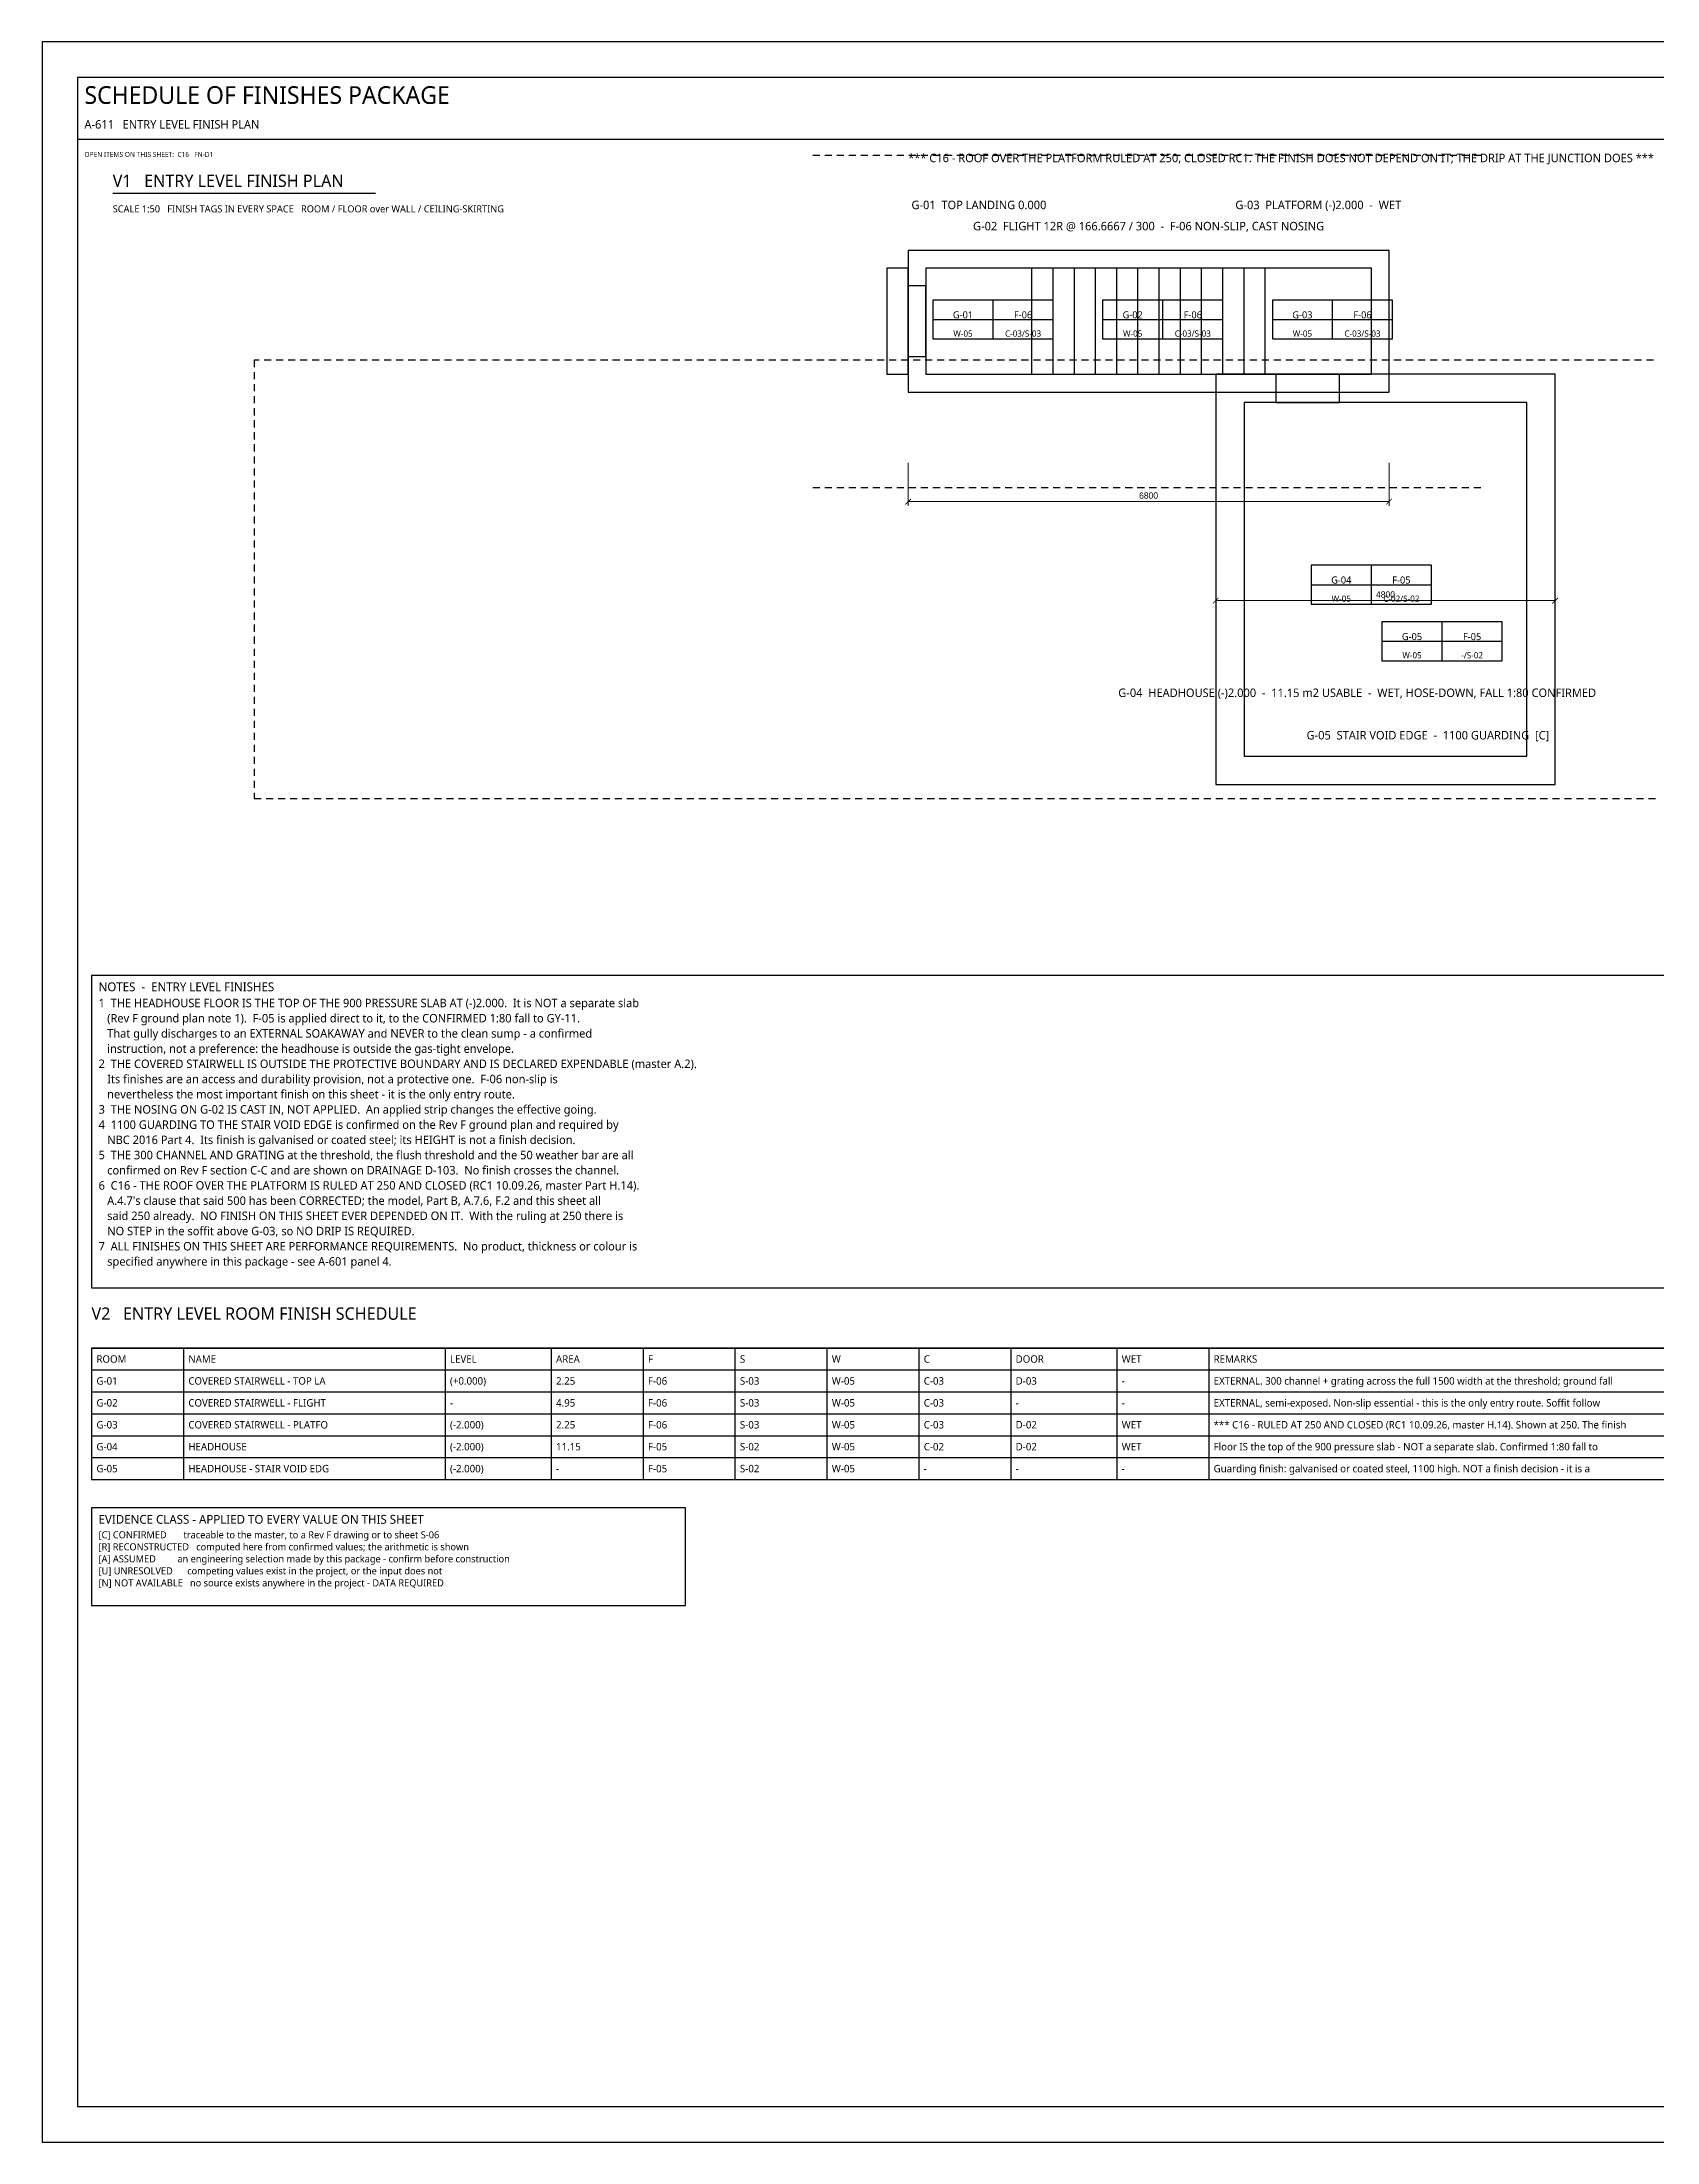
# Model space of a CAD drawing. Header units: millimetres. Extents: x 0 to 841, y 0 to 594.
# Drawn here: x 0 to 457, y 0 to 594 of the extents above; entities that cross this region are included whole.
import ezdxf
from ezdxf.enums import TextEntityAlignment as Align

# ---------------------------------------------------------------- set-up
doc = ezdxf.new("R2010")
doc.units = ezdxf.units.MM
for name, color, linetype in [('A-FIN-CEIL', 5, 'Continuous'), ('A-FIN-FLOOR', 4, 'Continuous'), ('A-FIN-TAG', 7, 'Continuous'), ('A-FIN-WALL', 3, 'Continuous'), ('A-FIN-WET', 30, 'Continuous'), ('M-ARCH', 8, 'Continuous'), ('M-ARCH-HIDDEN', 8, 'Continuous'), ('M-EXISTING', 8, 'Continuous'), ('M-FLAG', 1, 'Continuous'), ('M-STRUCT', 7, 'Continuous'), ('M-TABLE', 7, 'Continuous'), ('M-TEXT', 7, 'Continuous'), ('M-TITLE', 7, 'Continuous'), ('P-DRAIN-STORM', 5, 'Continuous'), ('S-DIM', 4, 'Continuous'), ('S-NOTE', 7, 'Continuous'), ('S-TEXT', 7, 'Continuous'), ('S-TITLE', 7, 'Continuous')]:
    doc.layers.add(name, color=color, linetype=linetype)
doc.styles.add('OpenSans', font='OpenSans-Regular.ttf')
doc.dimstyles.new('SC-DIM', dxfattribs={"dimtxt": 1.8, "dimasz": 1.6, "dimexe": 1.2, "dimexo": 1, "dimgap": 0.8, "dimtad": 1, "dimdec": 0, "dimblk": 'ARCHTICK', "dimcen": 2.5, "dimclrd": 4, "dimclre": 4, "dimclrt": 4, "dimazin": 3, "dimtfac": 1, "dimtmove": 0, "dimatfit": 3, "dimlwd": 13, "dimlwe": 13})

# ---------------------------------------------------------------- blocks, each defined once
blk = doc.blocks.new('_ARCHTICK')
at = {"color": 0, "linetype": 'BYBLOCK', "const_width": 0.15}
blk.add_lwpolyline([(-0.5, -0.5), (0.5, 0.5)], dxfattribs=at)

msp = doc.modelspace()

# ---------------------------------------------------------------- linework, layer by layer
at = {"layer": 'A-FIN-TAG'}
for p, q in [((269, 510), (269, 521)), ((317, 510), (317, 521)), ((365, 510), (365, 521)), ((252, 515.5), (286, 515.5)), ((300, 515.5), (334, 515.5)), ((348, 515.5), (382, 515.5)), ((376, 435), (376, 446)), ((359, 440.5), (393, 440.5)), ((396, 419), (396, 430)), ((379, 424.5), (413, 424.5))]:
    msp.add_line(p, q, dxfattribs=at)
for points in [[(252, 510), (286, 510), (286, 521), (252, 521)], [(300, 510), (334, 510), (334, 521), (300, 521)], [(348, 510), (382, 510), (382, 521), (348, 521)], [(359, 435), (393, 435), (393, 446), (359, 446)], [(379, 419), (413, 419), (413, 430), (379, 430)]]:
    msp.add_lwpolyline(points, close=True, dxfattribs=at)
at = {"layer": 'M-ARCH'}
for p, q in [((280, 500), (280, 530)), ((286, 500), (286, 530)), ((292, 500), (292, 530)), ((298, 500), (298, 530)), ((304, 500), (304, 530)), ((310, 500), (310, 530)), ((316, 500), (316, 530)), ((322, 500), (322, 530)), ((328, 500), (328, 530)), ((334, 500), (334, 530)), ((340, 500), (340, 530)), ((346, 500), (346, 530))]:
    msp.add_line(p, q, dxfattribs=at)
at = {"layer": 'M-ARCH-HIDDEN'}
for p, q in [((61.4, 504), (60, 504)), ((60, 504), (60, 502)), ((60, 500.6), (60, 498.6)), ((64.8, 504), (62.8, 504)), ((68.2, 504), (66.2, 504)), ((71.6, 504), (69.6, 504)), ((75, 504), (73, 504)), ((78.4, 504), (76.4, 504)), ((81.8, 504), (79.8, 504)), ((85.2, 504), (83.2, 504)), ((88.6, 504), (86.6, 504)), ((92, 504), (90, 504)), ((95.4, 504), (93.4, 504)), ((98.8, 504), (96.8, 504)), ((102.2, 504), (100.2, 504)), ((105.6, 504), (103.6, 504)), ((109, 504), (107, 504)), ((112.4, 504), (110.4, 504)), ((115.8, 504), (113.8, 504)), ((119.2, 504), (117.2, 504)), ((122.6, 504), (120.6, 504)), ((126, 504), (124, 504)), ((129.4, 504), (127.4, 504)), ((132.8, 504), (130.8, 504)), ((136.2, 504), (134.2, 504)), ((139.6, 504), (137.6, 504)), ((143, 504), (141, 504)), ((146.4, 504), (144.4, 504)), ((149.8, 504), (147.8, 504)), ((153.2, 504), (151.2, 504)), ((156.6, 504), (154.6, 504)), ((160, 504), (158, 504)), ((163.4, 504), (161.4, 504)), ((166.8, 504), (164.8, 504)), ((170.2, 504), (168.2, 504)), ((173.6, 504), (171.6, 504)), ((177, 504), (175, 504)), ((180.4, 504), (178.4, 504)), ((183.8, 504), (181.8, 504)), ((187.2, 504), (185.2, 504)), ((190.6, 504), (188.6, 504)), ((194, 504), (192, 504)), ((197.4, 504), (195.4, 504)), ((200.8, 504), (198.8, 504)), ((204.2, 504), (202.2, 504)), ((207.6, 504), (205.6, 504)), ((211, 504), (209, 504)), ((214.4, 504), (212.4, 504)), ((217.8, 504), (215.8, 504)), ((221.2, 504), (219.2, 504)), ((224.6, 504), (222.6, 504)), ((228, 504), (226, 504)), ((231.4, 504), (229.4, 504)), ((234.8, 504), (232.8, 504)), ((238.2, 504), (236.2, 504)), ((241.6, 504), (239.6, 504)), ((245, 504), (243, 504)), ((248.4, 504), (246.4, 504)), ((251.8, 504), (249.8, 504)), ((255.2, 504), (253.2, 504)), ((258.6, 504), (256.6, 504)), ((262, 504), (260, 504)), ((265.4, 504), (263.4, 504)), ((268.8, 504), (266.8, 504)), ((272.2, 504), (270.2, 504)), ((275.6, 504), (273.6, 504)), ((279, 504), (277, 504)), ((282.4, 504), (280.4, 504)), ((285.8, 504), (283.8, 504)), ((289.2, 504), (287.2, 504)), ((292.6, 504), (290.6, 504)), ((296, 504), (294, 504)), ((299.4, 504), (297.4, 504)), ((302.8, 504), (300.8, 504)), ((306.2, 504), (304.2, 504)), ((309.6, 504), (307.6, 504)), ((313, 504), (311, 504)), ((316.4, 504), (314.4, 504)), ((319.8, 504), (317.8, 504)), ((323.2, 504), (321.2, 504)), ((326.6, 504), (324.6, 504)), ((330, 504), (328, 504)), ((333.4, 504), (331.4, 504)), ((336.8, 504), (334.8, 504)), ((340.2, 504), (338.2, 504)), ((343.6, 504), (341.6, 504)), ((347, 504), (345, 504)), ((350.4, 504), (348.4, 504)), ((353.8, 504), (351.8, 504)), ((357.2, 504), (355.2, 504)), ((360.6, 504), (358.6, 504)), ((364, 504), (362, 504)), ((367.4, 504), (365.4, 504)), ((370.8, 504), (368.8, 504)), ((374.2, 504), (372.2, 504)), ((377.6, 504), (375.6, 504)), ((381, 504), (379, 504)), ((384.4, 504), (382.4, 504)), ((387.8, 504), (385.8, 504)), ((391.2, 504), (389.2, 504)), ((394.6, 504), (392.6, 504)), ((398, 504), (396, 504)), ((401.4, 504), (399.4, 504)), ((404.8, 504), (402.8, 504)), ((408.2, 504), (406.2, 504)), ((411.6, 504), (409.6, 504)), ((415, 504), (413, 504)), ((418.4, 504), (416.4, 504)), ((421.8, 504), (419.8, 504)), ((425.2, 504), (423.2, 504)), ((428.6, 504), (426.6, 504)), ((432, 504), (430, 504)), ((435.4, 504), (433.4, 504)), ((438.8, 504), (436.8, 504)), ((442.2, 504), (440.2, 504)), ((445.6, 504), (443.6, 504)), ((449, 504), (447, 504)), ((452.4, 504), (450.4, 504)), ((455.8, 504), (453.8, 504)), ((60, 497.2), (60, 495.2)), ((60, 493.8), (60, 491.8)), ((60, 490.4), (60, 488.4)), ((60, 487), (60, 485)), ((60, 483.6), (60, 481.6)), ((60, 480.2), (60, 478.2)), ((60, 476.8), (60, 474.8)), ((60, 473.4), (60, 471.4)), ((60, 470), (60, 468)), ((60, 466.6), (60, 464.6)), ((60, 463.2), (60, 461.2)), ((60, 459.8), (60, 457.8)), ((60, 456.4), (60, 454.4)), ((60, 453), (60, 451)), ((60, 449.6), (60, 447.6)), ((60, 446.2), (60, 444.2)), ((60, 442.8), (60, 440.8)), ((60, 439.4), (60, 437.4)), ((60, 436), (60, 434)), ((60, 432.6), (60, 430.6)), ((60, 429.2), (60, 427.2)), ((60, 425.8), (60, 423.8)), ((60, 422.4), (60, 420.4)), ((60, 419), (60, 417)), ((60, 415.6), (60, 413.6)), ((60, 412.2), (60, 410.2)), ((60, 408.8), (60, 406.8)), ((60, 405.4), (60, 403.4)), ((60, 402), (60, 400)), ((60, 398.6), (60, 396.6)), ((60, 395.2), (60, 393.2)), ((60, 391.8), (60, 389.8)), ((60, 388.4), (60, 386.4)), ((60, 385), (60, 383)), ((60, 381.6), (60, 380)), ((60, 380), (62, 380)), ((63.4, 380), (65.4, 380)), ((66.8, 380), (68.8, 380)), ((70.2, 380), (72.2, 380)), ((73.6, 380), (75.6, 380)), ((77, 380), (79, 380)), ((80.4, 380), (82.4, 380)), ((83.8, 380), (85.8, 380)), ((87.2, 380), (89.2, 380)), ((90.6, 380), (92.6, 380)), ((94, 380), (96, 380)), ((97.4, 380), (99.4, 380)), ((100.8, 380), (102.8, 380)), ((104.2, 380), (106.2, 380)), ((107.6, 380), (109.6, 380)), ((111, 380), (113, 380)), ((114.4, 380), (116.4, 380)), ((117.8, 380), (119.8, 380)), ((121.2, 380), (123.2, 380)), ((124.6, 380), (126.6, 380)), ((128, 380), (130, 380)), ((131.4, 380), (133.4, 380)), ((134.8, 380), (136.8, 380)), ((138.2, 380), (140.2, 380)), ((141.6, 380), (143.6, 380)), ((145, 380), (147, 380)), ((148.4, 380), (150.4, 380)), ((151.8, 380), (153.8, 380)), ((155.2, 380), (157.2, 380)), ((158.6, 380), (160.6, 380)), ((162, 380), (164, 380)), ((165.4, 380), (167.4, 380)), ((168.8, 380), (170.8, 380)), ((172.2, 380), (174.2, 380)), ((175.6, 380), (177.6, 380)), ((179, 380), (181, 380)), ((182.4, 380), (184.4, 380)), ((185.8, 380), (187.8, 380)), ((189.2, 380), (191.2, 380)), ((192.6, 380), (194.6, 380)), ((196, 380), (198, 380)), ((199.4, 380), (201.4, 380)), ((202.8, 380), (204.8, 380)), ((206.2, 380), (208.2, 380)), ((209.6, 380), (211.6, 380)), ((213, 380), (215, 380)), ((216.4, 380), (218.4, 380)), ((219.8, 380), (221.8, 380)), ((223.2, 380), (225.2, 380)), ((226.6, 380), (228.6, 380)), ((230, 380), (232, 380)), ((233.4, 380), (235.4, 380)), ((236.8, 380), (238.8, 380)), ((240.2, 380), (242.2, 380)), ((243.6, 380), (245.6, 380)), ((247, 380), (249, 380)), ((250.4, 380), (252.4, 380)), ((253.8, 380), (255.8, 380)), ((257.2, 380), (259.2, 380)), ((260.6, 380), (262.6, 380)), ((264, 380), (266, 380)), ((267.4, 380), (269.4, 380)), ((270.8, 380), (272.8, 380)), ((274.2, 380), (276.2, 380)), ((277.6, 380), (279.6, 380)), ((281, 380), (283, 380)), ((284.4, 380), (286.4, 380)), ((287.8, 380), (289.8, 380)), ((291.2, 380), (293.2, 380)), ((294.6, 380), (296.6, 380)), ((298, 380), (300, 380)), ((301.4, 380), (303.4, 380)), ((304.8, 380), (306.8, 380)), ((308.2, 380), (310.2, 380)), ((311.6, 380), (313.6, 380)), ((315, 380), (317, 380)), ((318.4, 380), (320.4, 380)), ((321.8, 380), (323.8, 380)), ((325.2, 380), (327.2, 380)), ((328.6, 380), (330.6, 380)), ((332, 380), (334, 380)), ((335.4, 380), (337.4, 380)), ((338.8, 380), (340.8, 380)), ((342.2, 380), (344.2, 380)), ((345.6, 380), (347.6, 380)), ((349, 380), (351, 380)), ((352.4, 380), (354.4, 380)), ((355.8, 380), (357.8, 380)), ((359.2, 380), (361.2, 380)), ((362.6, 380), (364.6, 380)), ((366, 380), (368, 380)), ((369.4, 380), (371.4, 380)), ((372.8, 380), (374.8, 380)), ((376.2, 380), (378.2, 380)), ((379.6, 380), (381.6, 380)), ((383, 380), (385, 380)), ((386.4, 380), (388.4, 380)), ((389.8, 380), (391.8, 380)), ((393.2, 380), (395.2, 380)), ((396.6, 380), (398.6, 380)), ((400, 380), (402, 380)), ((403.4, 380), (405.4, 380)), ((406.8, 380), (408.8, 380)), ((410.2, 380), (412.2, 380)), ((413.6, 380), (415.6, 380)), ((417, 380), (419, 380)), ((420.4, 380), (422.4, 380)), ((423.8, 380), (425.8, 380)), ((427.2, 380), (429.2, 380)), ((430.6, 380), (432.6, 380)), ((434, 380), (436, 380)), ((437.4, 380), (439.4, 380)), ((440.8, 380), (442.8, 380)), ((444.2, 380), (446.2, 380)), ((447.6, 380), (449.6, 380)), ((451, 380), (453, 380)), ((454.4, 380), (456.4, 380))]:
    msp.add_line(p, q, dxfattribs=at)
at = {"layer": 'M-EXISTING'}
for p, q in [((218, 562), (220, 562)), ((221.4, 562), (223.4, 562)), ((224.8, 562), (226.8, 562)), ((228.2, 562), (230.2, 562)), ((231.6, 562), (233.6, 562)), ((235, 562), (237, 562)), ((238.4, 562), (240.4, 562)), ((241.8, 562), (243.8, 562)), ((245.2, 562), (247.2, 562)), ((248.6, 562), (250.6, 562)), ((252, 562), (254, 562)), ((255.4, 562), (257.4, 562)), ((258.8, 562), (260.8, 562)), ((262.2, 562), (264.2, 562)), ((265.6, 562), (267.6, 562)), ((269, 562), (271, 562)), ((272.4, 562), (274.4, 562)), ((275.8, 562), (277.8, 562)), ((279.2, 562), (281.2, 562)), ((282.6, 562), (284.6, 562)), ((286, 562), (288, 562)), ((289.4, 562), (291.4, 562)), ((292.8, 562), (294.8, 562)), ((296.2, 562), (298.2, 562)), ((299.6, 562), (301.6, 562)), ((303, 562), (305, 562)), ((306.4, 562), (308.4, 562)), ((309.8, 562), (311.8, 562)), ((313.2, 562), (315.2, 562)), ((316.6, 562), (318.6, 562)), ((320, 562), (322, 562)), ((323.4, 562), (325.4, 562)), ((326.8, 562), (328.8, 562)), ((330.2, 562), (332.2, 562)), ((333.6, 562), (335.6, 562)), ((337, 562), (339, 562)), ((340.4, 562), (342.4, 562)), ((343.8, 562), (345.8, 562)), ((347.2, 562), (349.2, 562)), ((350.6, 562), (352.6, 562)), ((354, 562), (356, 562)), ((357.4, 562), (359.4, 562)), ((360.8, 562), (362.8, 562)), ((364.2, 562), (366.2, 562)), ((367.6, 562), (369.6, 562)), ((371, 562), (373, 562)), ((374.4, 562), (376.4, 562)), ((377.8, 562), (379.8, 562)), ((381.2, 562), (383.2, 562)), ((384.6, 562), (386.6, 562)), ((388, 562), (390, 562)), ((391.4, 562), (393.4, 562)), ((394.8, 562), (396.8, 562)), ((398.2, 562), (400.2, 562)), ((401.6, 562), (403.6, 562)), ((405, 562), (407, 562)), ((218, 468), (220, 468)), ((221.4, 468), (223.4, 468)), ((224.8, 468), (226.8, 468)), ((228.2, 468), (230.2, 468)), ((231.6, 468), (233.6, 468)), ((235, 468), (237, 468)), ((238.4, 468), (240.4, 468)), ((241.8, 468), (243.8, 468)), ((245.2, 468), (247.2, 468)), ((248.6, 468), (250.6, 468)), ((252, 468), (254, 468)), ((255.4, 468), (257.4, 468)), ((258.8, 468), (260.8, 468)), ((262.2, 468), (264.2, 468)), ((265.6, 468), (267.6, 468)), ((269, 468), (271, 468)), ((272.4, 468), (274.4, 468)), ((275.8, 468), (277.8, 468)), ((279.2, 468), (281.2, 468)), ((282.6, 468), (284.6, 468)), ((286, 468), (288, 468)), ((289.4, 468), (291.4, 468)), ((292.8, 468), (294.8, 468)), ((296.2, 468), (298.2, 468)), ((299.6, 468), (301.6, 468)), ((303, 468), (305, 468)), ((306.4, 468), (308.4, 468)), ((309.8, 468), (311.8, 468)), ((313.2, 468), (315.2, 468)), ((316.6, 468), (318.6, 468)), ((320, 468), (322, 468)), ((323.4, 468), (325.4, 468)), ((326.8, 468), (328.8, 468)), ((330.2, 468), (332.2, 468)), ((333.6, 468), (335.6, 468)), ((337, 468), (339, 468)), ((340.4, 468), (342.4, 468)), ((343.8, 468), (345.8, 468)), ((347.2, 468), (349.2, 468)), ((350.6, 468), (352.6, 468)), ((354, 468), (356, 468)), ((357.4, 468), (359.4, 468)), ((360.8, 468), (362.8, 468)), ((364.2, 468), (366.2, 468)), ((367.6, 468), (369.6, 468)), ((371, 468), (373, 468)), ((374.4, 468), (376.4, 468)), ((377.8, 468), (379.8, 468)), ((381.2, 468), (383.2, 468)), ((384.6, 468), (386.6, 468)), ((388, 468), (390, 468)), ((391.4, 468), (393.4, 468)), ((394.8, 468), (396.8, 468)), ((398.2, 468), (400.2, 468)), ((401.6, 468), (403.6, 468)), ((405, 468), (407, 468))]:
    msp.add_line(p, q, dxfattribs=at)
at = {"layer": 'M-FLAG'}
for points in [[(245, 505), (250, 505), (250, 525), (245, 525)], [(349, 492), (367, 492), (367, 500), (349, 500)]]:
    msp.add_lwpolyline(points, close=True, dxfattribs=at)
at = {"layer": 'M-STRUCT'}
for points in [[(245, 495), (381, 495), (381, 535), (245, 535)], [(250, 500), (376, 500), (376, 530), (250, 530)], [(332, 384), (428, 384), (428, 500), (332, 500)], [(340, 392), (420, 392), (420, 492), (340, 492)]]:
    msp.add_lwpolyline(points, close=True, dxfattribs=at)
at = {"layer": 'M-TABLE'}
for p, q in [((14, 224.575), (580, 224.575)), ((14, 224.575), (14, 187.375)), ((40, 224.575), (40, 187.375)), ((114, 224.575), (114, 187.375)), ((144, 224.575), (144, 187.375)), ((170, 224.575), (170, 187.375)), ((196, 224.575), (196, 187.375)), ((222, 224.575), (222, 187.375)), ((248, 224.575), (248, 187.375)), ((274, 224.575), (274, 187.375)), ((304, 224.575), (304, 187.375)), ((330, 224.575), (330, 187.375)), ((14, 212.175), (580, 212.175)), ((14, 205.975), (580, 205.975)), ((14, 199.775), (580, 199.775)), ((14, 193.575), (580, 193.575)), ((14, 187.375), (580, 187.375))]:
    msp.add_line(p, q, dxfattribs=at)
msp.add_lwpolyline([(14, 218.375), (580, 218.375), (580, 224.575), (14, 224.575)], close=True, dxfattribs=at)
at = {"layer": 'M-TITLE'}
msp.add_line((10, 566.5), (831, 566.5), dxfattribs=at)
at = {"layer": 'P-DRAIN-STORM'}
msp.add_lwpolyline([(239, 500), (245, 500), (245, 530), (239, 530)], close=True, dxfattribs=at)
at = {"layer": 'S-TITLE'}
msp.add_line((20, 551.2), (94.311, 551.2), dxfattribs=at)
for points in [[(0, 0), (841, 0), (841, 594), (0, 594)], [(10, 10), (831, 10), (831, 584), (10, 584)], [(14, 241.575), (634, 241.575), (634, 330), (14, 330)], [(14, 151.75), (182, 151.75), (182, 179.375), (14, 179.375)]]:
    msp.add_lwpolyline(points, close=True, dxfattribs=at)

# ---------------------------------------------------------------- texts
at = {"layer": 'A-FIN-CEIL', "style": 'OpenSans'}
for s, p in [('C-03/S-03', (277.5, 511.54)), ('C-03/S-03', (325.5, 511.54)), ('C-03/S-03', (373.5, 511.54)), ('C-02/S-02', (384.5, 436.54)), ('-/S-02', (404.5, 420.54))]:
    msp.add_text(s, height=1.75, dxfattribs=at).set_placement(p, align=Align.MIDDLE_CENTER)
at = {"layer": 'A-FIN-FLOOR', "style": 'OpenSans'}
for s, p in [('F-06', (277.5, 516.82)), ('F-06', (325.5, 516.82)), ('F-06', (373.5, 516.82)), ('F-05', (384.5, 441.82)), ('F-05', (404.5, 425.82))]:
    msp.add_text(s, height=2, dxfattribs=at).set_placement(p, align=Align.MIDDLE_CENTER)
at = {"layer": 'A-FIN-TAG', "style": 'OpenSans'}
for s, p in [('G-01', (260.5, 516.82)), ('G-02', (308.5, 516.82)), ('G-03', (356.5, 516.82)), ('G-04', (367.5, 441.82)), ('G-05', (387.5, 425.82))]:
    msp.add_text(s, height=2, dxfattribs=at).set_placement(p, align=Align.MIDDLE_CENTER)
at = {"layer": 'A-FIN-WALL', "style": 'OpenSans'}
for p in [(260.5, 511.54), (308.5, 511.54), (356.5, 511.54), (367.5, 436.54), (387.5, 420.54)]:
    msp.add_text('W-05', height=1.75, dxfattribs=at).set_placement(p, align=Align.MIDDLE_CENTER)
at = {"layer": 'A-FIN-WET', "style": 'OpenSans'}
for s, p in [('G-03  PLATFORM (-)2.000  -  WET', (361, 546)), ('G-04  HEADHOUSE (-)2.000  -  11.15 m2 USABLE  -  WET, HOSE-DOWN, FALL 1:80 CONFIRMED', (372, 408))]:
    msp.add_text(s, height=2.4, dxfattribs=at).set_placement(p, align=Align.BOTTOM_CENTER)
at = {"layer": 'M-FLAG', "style": 'OpenSans'}
for s, height, p in [('OPEN ITEMS ON THIS SHEET:  C16   FN-D1', 1.4, (12, 561.5)), ('*** C16 - ROOF OVER THE PLATFORM RULED AT 250, CLOSED RC1. THE FINISH DOES NOT DEPEND ON IT; THE DRIP AT THE JUNCTION DOES ***', 2.4, (245, 560))]:
    msp.add_text(s, height=height, dxfattribs=at).set_placement(p)
msp.add_text('G-05  STAIR VOID EDGE  -  1100 GUARDING  [C]', height=2.4, dxfattribs=at).set_placement((392, 396), align=Align.BOTTOM_CENTER)
at = {"layer": 'M-TABLE', "style": 'OpenSans'}
for s, p in [('ROOM', (15.4, 220.425)), ('NAME', (41.4, 220.425)), ('LEVEL', (115.4, 220.425)), ('AREA', (145.4, 220.425)), ('F', (171.4, 220.425)), ('S', (197.4, 220.425)), ('W', (223.4, 220.425)), ('C', (249.4, 220.425)), ('DOOR', (275.4, 220.425)), ('WET', (305.4, 220.425)), ('REMARKS', (331.4, 220.425)), ('G-01', (15.4, 214.225)), ('COVERED STAIRWELL - TOP LA', (41.4, 214.225)), ('(+0.000)', (115.4, 214.225)), ('2.25', (145.4, 214.225)), ('F-06', (171.4, 214.225)), ('S-03', (197.4, 214.225)), ('W-05', (223.4, 214.225)), ('C-03', (249.4, 214.225)), ('D-03', (275.4, 214.225)), ('-', (305.4, 214.225)), ('EXTERNAL. 300 channel + grating across the full 1500 width at the threshold; ground fall', (331.4, 214.225)), ('G-02', (15.4, 208.025)), ('COVERED STAIRWELL - FLIGHT', (41.4, 208.025)), ('-', (115.4, 208.025)), ('4.95', (145.4, 208.025)), ('F-06', (171.4, 208.025)), ('S-03', (197.4, 208.025)), ('W-05', (223.4, 208.025)), ('C-03', (249.4, 208.025)), ('-', (275.4, 208.025)), ('-', (305.4, 208.025)), ('EXTERNAL, semi-exposed. Non-slip essential - this is the only entry route. Soffit follow', (331.4, 208.025)), ('G-03', (15.4, 201.825)), ('COVERED STAIRWELL - PLATFO', (41.4, 201.825)), ('(-2.000)', (115.4, 201.825)), ('2.25', (145.4, 201.825)), ('F-06', (171.4, 201.825)), ('S-03', (197.4, 201.825)), ('W-05', (223.4, 201.825)), ('C-03', (249.4, 201.825)), ('D-02', (275.4, 201.825)), ('WET', (305.4, 201.825)), ('*** C16 - RULED AT 250 AND CLOSED (RC1 10.09.26, master H.14). Shown at 250. The finish ', (331.4, 201.825)), ('G-04', (15.4, 195.625)), ('HEADHOUSE', (41.4, 195.625)), ('(-2.000)', (115.4, 195.625)), ('11.15', (145.4, 195.625)), ('F-05', (171.4, 195.625)), ('S-02', (197.4, 195.625)), ('W-05', (223.4, 195.625)), ('C-02', (249.4, 195.625)), ('D-02', (275.4, 195.625)), ('WET', (305.4, 195.625)), ('Floor IS the top of the 900 pressure slab - NOT a separate slab. Confirmed 1:80 fall to ', (331.4, 195.625)), ('G-05', (15.4, 189.425)), ('HEADHOUSE - STAIR VOID EDG', (41.4, 189.425)), ('(-2.000)', (115.4, 189.425)), ('-', (145.4, 189.425)), ('F-05', (171.4, 189.425)), ('S-02', (197.4, 189.425)), ('W-05', (223.4, 189.425)), ('-', (249.4, 189.425)), ('-', (275.4, 189.425)), ('-', (305.4, 189.425)), ('Guarding finish: galvanised or coated steel, 1100 high. NOT a finish decision - it is a ', (331.4, 189.425))]:
    msp.add_text(s, height=2.1, dxfattribs=at).set_placement(p)
at = {"layer": 'M-TEXT', "style": 'OpenSans'}
for s, p in [('G-01  TOP LANDING 0.000', (265, 546)), ('G-02  FLIGHT 12R @ 166.6667 / 300  -  F-06 NON-SLIP, CAST NOSING', (313, 540))]:
    msp.add_text(s, height=2.4, dxfattribs=at).set_placement(p, align=Align.BOTTOM_CENTER)
at = {"layer": 'M-TITLE', "style": 'OpenSans'}
for s, height, p in [('SCHEDULE OF FINISHES PACKAGE', 5, (12, 576.5)), ('A-611   ENTRY LEVEL FINISH PLAN', 2.4, (12, 569.5)), ('V2   ENTRY LEVEL ROOM FINISH SCHEDULE', 3.5, (14, 232.575))]:
    msp.add_text(s, height=height, dxfattribs=at).set_placement(p)
at = {"layer": 'S-NOTE', "style": 'OpenSans'}
for s, height, p in [('1  THE HEADHOUSE FLOOR IS THE TOP OF THE 900 PRESSURE SLAB AT (-)2.000.  It is NOT a separate slab', 2.4, (16, 320.975)), ('   That gully discharges to an EXTERNAL SOAKAWAY and NEVER to the clean sump - a confirmed', 2.4, (16, 312.375)), ('   (Rev F ground plan note 1).  F-05 is applied direct to it, to the CONFIRMED 1:80 fall to GY-11.', 2.4, (16, 316.675)), ('   instruction, not a preference: the headhouse is outside the gas-tight envelope.', 2.4, (16, 308.075)), ('2  THE COVERED STAIRWELL IS OUTSIDE THE PROTECTIVE BOUNDARY AND IS DECLARED EXPENDABLE (master A.2).', 2.4, (16, 303.775)), ('   Its finishes are an access and durability provision, not a protective one.  F-06 non-slip is', 2.4, (16, 299.475)), ('   nevertheless the most important finish on this sheet - it is the only entry route.', 2.4, (16, 295.175)), ('3  THE NOSING ON G-02 IS CAST IN, NOT APPLIED.  An applied strip changes the effective going.', 2.4, (16, 290.875)), ('4  1100 GUARDING TO THE STAIR VOID EDGE is confirmed on the Rev F ground plan and required by', 2.4, (16, 286.575)), ('5  THE 300 CHANNEL AND GRATING at the threshold, the flush threshold and the 50 weather bar are all', 2.4, (16, 277.975)), ('   NBC 2016 Part 4.  Its finish is galvanised or coated steel; its HEIGHT is not a finish decision.', 2.4, (16, 282.275)), ('   confirmed on Rev F section C-C and are shown on DRAINAGE D-103.  No finish crosses the channel.', 2.4, (16, 273.675)), ('6  C16 - THE ROOF OVER THE PLATFORM IS RULED AT 250 AND CLOSED (RC1 10.09.26, master Part H.14).', 2.4, (16, 269.375)), ("   A.4.7's clause that said 500 has been CORRECTED; the model, Part B, A.7.6, F.2 and this sheet all", 2.4, (16, 265.075)), ('   said 250 already.  NO FINISH ON THIS SHEET EVER DEPENDED ON IT.  With the ruling at 250 there is', 2.4, (16, 260.775)), ('   NO STEP in the soffit above G-03, so NO DRIP IS REQUIRED.', 2.4, (16, 256.475)), ('7  ALL FINISHES ON THIS SHEET ARE PERFORMANCE REQUIREMENTS.  No product, thickness or colour is', 2.4, (16, 252.175)), ('   specified anywhere in this package - see A-601 panel 4.', 2.4, (16, 247.875)), ('[C] CONFIRMED       traceable to the master, to a Rev F drawing or to sheet S-06', 2, (16, 170.75)), ('[R] RECONSTRUCTED   computed here from confirmed values; the arithmetic is shown', 2, (16, 167.35)), ('[A] ASSUMED         an engineering selection made by this package - confirm before construction', 2, (16, 163.95)), ('[U] UNRESOLVED      competing values exist in the project, or the input does not', 2, (16, 160.55)), ('[N] NOT AVAILABLE   no source exists anywhere in the project - DATA REQUIRED', 2, (16, 157.15))]:
    msp.add_text(s, height=height, dxfattribs=at).set_placement(p)
at = {"layer": 'S-TEXT', "style": 'OpenSans'}
msp.add_text('SCALE 1:50   FINISH TAGS IN EVERY SPACE   ROOM / FLOOR over WALL / CEILING-SKIRTING', height=2, dxfattribs=at).set_placement((20, 545.8))
at = {"layer": 'S-TITLE', "style": 'OpenSans'}
for s, height, p in [('V1   ENTRY LEVEL FINISH PLAN', 3.5, (20, 553)), ('NOTES  -  ENTRY LEVEL FINISHES', 2.5, (16, 325.5)), ('EVIDENCE CLASS - APPLIED TO EVERY VALUE ON THIS SHEET', 2.5, (16, 174.875))]:
    msp.add_text(s, height=height, dxfattribs=at).set_placement(p)

# ---------------------------------------------------------------- dimensions: what is measured, and where the dimension line sits
at = {"layer": 'S-DIM'}
for base, p1, p2 in [((245, 464), (245, 476), (381, 476)), ((332, 436), (332, 448), (428, 448))]:
    msp.add_linear_dim(base=base, p1=p1, p2=p2, dimstyle='SC-DIM', override={"dimlfac": 50}, dxfattribs=at).render()

doc.saveas('drawing.dxf')
